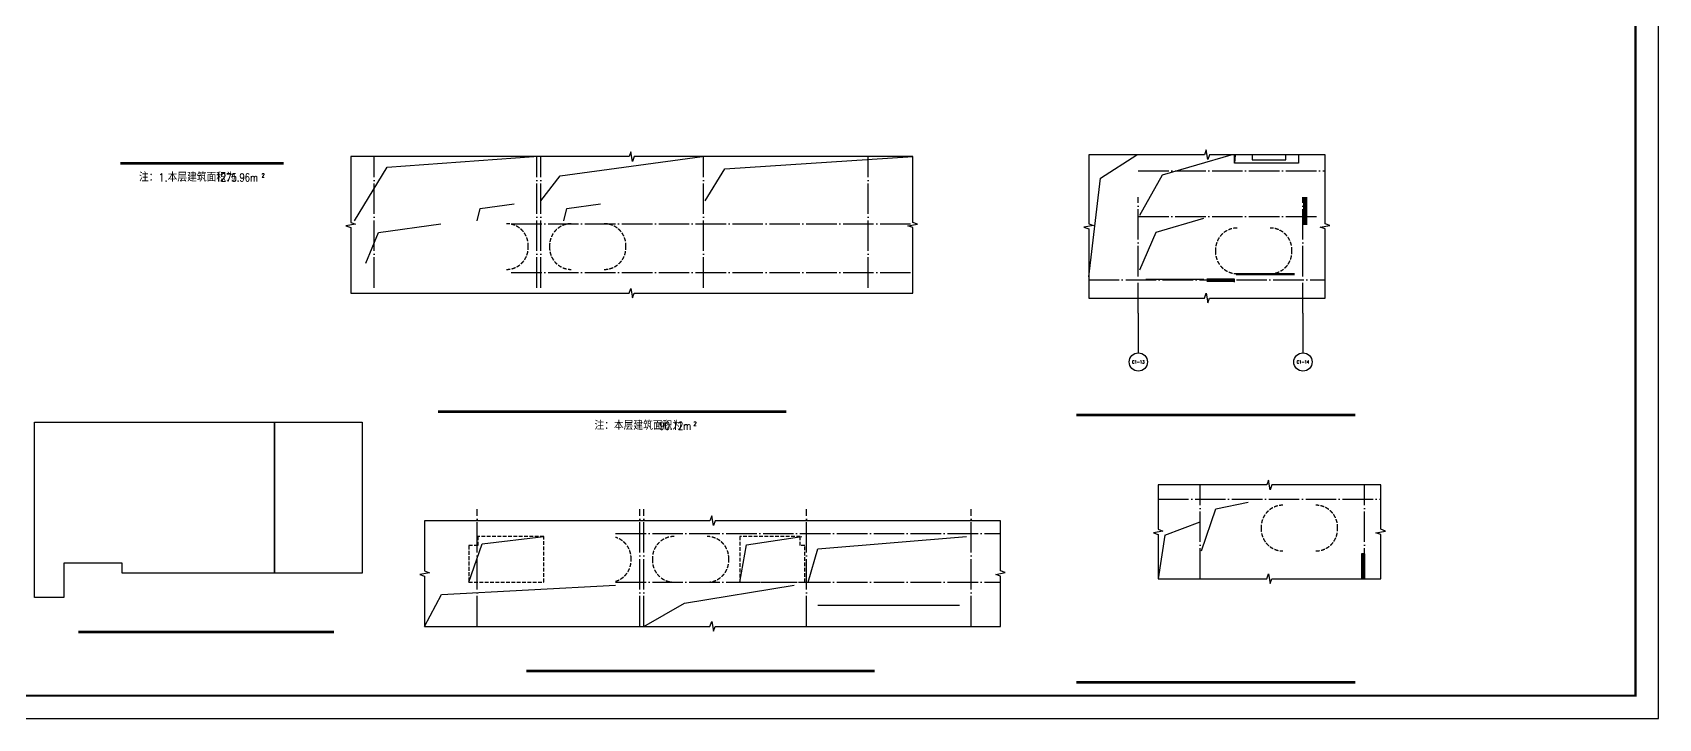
# Model space of a CAD drawing. Extents: x 6843040 to 15500510, y -6507076 to -4940511.
# Drawn here: x 7897235 to 8003907, y -5601023 to -5555980 of the extents above; entities that cross this region are included whole.
import ezdxf
from ezdxf.enums import TextEntityAlignment as Align

# ---------------------------------------------------------------- set-up
doc = ezdxf.new("R2010")
doc.units = 0
doc.header["$LTSCALE"] = 1000
doc.header["$MEASUREMENT"] = 0
doc.linetypes.add('DASH', pattern=[0.35, 0.25, -0.1])
doc.linetypes.add('DOTE', pattern=[2.42, 2, -0.2, 0.02, -0.2])
doc.layers.add('-有效面积', color=6, linetype='Continuous', plot=False)
for name, color, linetype in [('AXIS', 3, 'Continuous'), ('AXIS_TEXT', 7, 'Continuous'), ('DIM_SYMB', 3, 'Continuous'), ('DOTE', 8, 'DOTE'), ('E_LINE_6', 11, 'Continuous'), ('EVTR', 2, 'Continuous'), ('FLOOR', 9, 'Continuous'), ('plan-1', 40, 'Continuous'), ('plan-4', 6, 'Continuous'), ('PUB_TEXT', 7, 'Continuous'), ('PUB_TITLE', 4, 'Continuous'), ('RAIL', 163, 'Continuous'), ('STAIR', 2, 'Continuous'), ('WINDOW', 4, 'Continuous')]:
    doc.layers.add(name, color=color, linetype=linetype)
doc.styles.add('_HZTXT', font='SIMPLEX', dxfattribs={"width": 0.9, "bigfont": 'HZTXT'})
doc.styles.add('_TCH_AXIS', font='COMPLEX', dxfattribs={"bigfont": 'GBCBIG'})
doc.styles.add('COMPLEX', font='COMPLEX')

# ---------------------------------------------------------------- blocks, each defined once
blk = doc.blocks.new('_AXISO')
blk.add_circle((0, 0), 0.5)
at = {"layer": 'AXIS_TEXT', "style": 'COMPLEX', "width": 1.041667}
blk.add_attdef('A', text='', height=0.56, dxfattribs=at).set_placement((-0.25, -0.28), (0.25, -0.28), align=Align.FIT)

msp = doc.modelspace()

# ---------------------------------------------------------------- linework, layer by layer
at = {"layer": '-有效面积'}
for points in [[(7897360.8, -5581573), (7913110.8, -5581573), (7913110.8, -5591473), (7903110.8, -5591473), (7903110.8, -5590823), (7899285.8, -5590823), (7899285.8, -5593073), (7897360.8, -5593073)], [(7913110.8, -5581573), (7918860.8, -5581573), (7918860.8, -5591473), (7913110.8, -5591473)]]:
    msp.add_lwpolyline(points, close=True, dxfattribs=at)
at = {"layer": 'AXIS'}
for p, q in [((7969780.7, -5574414.9), (7969780.7, -5577014.9)), ((7980580.7, -5574414.9), (7980580.7, -5577014.9))]:
    msp.add_line(p, q, dxfattribs=at)
at = {"layer": 'DIM_SYMB'}
for points in [[(7954982, -5564131), (7936713.9, -5564131), (7936599.3, -5564446), (7936488.2, -5563816), (7936376.4, -5564131), (7918108.3, -5564131)], [(7966531.8, -5564005.2), (7966531.8, -5568541.3), (7966846.8, -5568656), (7966216.8, -5568767.1), (7966531.8, -5568878.8), (7966531.8, -5573414.9)], [(7982036.9, -5564005.2), (7974453.1, -5564005.2), (7974338.5, -5564320.2), (7974227.4, -5563690.2), (7974115.6, -5564005.2), (7966531.8, -5564005.2)], [(7982036.9, -5573414.9), (7982036.9, -5568878.8), (7981721.9, -5568764.2), (7982351.9, -5568653.1), (7982036.9, -5568541.3), (7982036.9, -5564005.2)], [(7918108.3, -5564131), (7918108.3, -5568445.5), (7918423.3, -5568560.1), (7917793.3, -5568671.2), (7918108.3, -5568783), (7918108.3, -5573097.5)], [(7954982, -5573097.5), (7954982, -5568783), (7954667, -5568668.3), (7955297, -5568557.2), (7954982, -5568445.5), (7954982, -5564131)], [(7918108.3, -5573097.5), (7936376.4, -5573097.5), (7936491.1, -5572782.5), (7936602.2, -5573412.5), (7936713.9, -5573097.5), (7954982, -5573097.5)], [(7966531.8, -5573414.9), (7974115.6, -5573414.9), (7974230.3, -5573099.9), (7974341.4, -5573729.9), (7974453.1, -5573414.9), (7982036.9, -5573414.9)], [(7971084.4, -5585688), (7971084.4, -5588600.1), (7971399.4, -5588714.7), (7970769.4, -5588825.8), (7971084.4, -5588937.6), (7971084.4, -5591849.7)], [(7985681.1, -5585688), (7978551.5, -5585688), (7978436.8, -5586003), (7978325.8, -5585373), (7978214, -5585688), (7971084.4, -5585688)], [(7985681.1, -5591849.7), (7985681.1, -5588937.6), (7985366.1, -5588822.9), (7985996.1, -5588711.8), (7985681.1, -5588600.1), (7985681.1, -5585688)], [(7922956.8, -5588035.8), (7922956.8, -5591334.8), (7923271.8, -5591449.5), (7922641.8, -5591560.6), (7922956.8, -5591672.3), (7922956.8, -5594971.3)], [(7960739.7, -5588035.8), (7942017, -5588035.8), (7941902.3, -5588350.8), (7941791.2, -5587720.8), (7941679.5, -5588035.8), (7922956.8, -5588035.8)], [(7960739.7, -5594971.3), (7960739.7, -5591672.3), (7960424.7, -5591557.7), (7961054.7, -5591446.6), (7960739.7, -5591334.8), (7960739.7, -5588035.8)], [(7971084.4, -5591849.7), (7978214, -5591849.7), (7978328.6, -5591534.7), (7978439.7, -5592164.7), (7978551.5, -5591849.7), (7985681.1, -5591849.7)], [(7922956.8, -5594971.3), (7941679.5, -5594971.3), (7941794.1, -5594656.3), (7941905.2, -5595286.3), (7942017, -5594971.3), (7960739.7, -5594971.3)]]:
    msp.add_lwpolyline(points, dxfattribs=at)
at = {"layer": 'DIM_SYMB', "const_width": 175}
for points in [[(7902998.1, -5564573.5), (7913721.1, -5564573.5)], [(7923837.3, -5580872.6), (7946681.8, -5580872.6)], [(7965713.4, -5581084.8), (7984021.2, -5581084.8)], [(7900235.5, -5595346.7), (7917007.4, -5595346.7)], [(7929636.9, -5597906.8), (7952481.4, -5597906.8)], [(7965713.4, -5598658.2), (7984021.2, -5598658.2)]]:
    msp.add_lwpolyline(points, dxfattribs=at)
at = {"layer": 'DOTE'}
for p, q in [((7919656.4, -5572736), (7919656.4, -5564131)), ((7930331.4, -5572736), (7930331.4, -5564131)), ((7930581.4, -5572736), (7930581.4, -5564131)), ((7941256.4, -5572736), (7941256.4, -5564131)), ((7952056.4, -5572736), (7952056.4, -5564131)), ((7969780.7, -5565068.8), (7982036.9, -5565068.8)), ((7969780.7, -5574414.9), (7969780.7, -5566787.7)), ((7980580.7, -5574414.9), (7980580.7, -5566787.7)), ((7969780.7, -5568068.8), (7981580.7, -5568068.8)), ((7928638, -5568536), (7954982, -5568536)), ((7928638, -5571736), (7954982, -5571736)), ((7966531.8, -5572218.4), (7982036.9, -5572218.4)), ((7973828.2, -5591849.7), (7973828.2, -5585688)), ((7984628.2, -5591849.7), (7984628.2, -5585688)), ((7926404.6, -5594971.3), (7926404.6, -5587273.3)), ((7937079.6, -5594971.3), (7937079.6, -5587273.3)), ((7937329.6, -5594971.3), (7937329.6, -5587273.3)), ((7948004.6, -5594971.3), (7948004.6, -5587273.3)), ((7958804.6, -5594971.3), (7958804.6, -5587273.3)), ((7971084.4, -5586620.1), (7985628.2, -5586620.1)), ((7935485.2, -5588872.8), (7960739.7, -5588872.8)), ((7935485.2, -5592072.8), (7960739.7, -5592072.8))]:
    msp.add_line(p, q, dxfattribs=at)
at = {"layer": 'E_LINE_6'}
for points in [[(7966531.8, -5572018.4), (7967297.5, -5565553.8), (7969680.7, -5564005.2)], [(7969880.7, -5567968.8), (7971369.8, -5565334.8), (7975880.7, -5564005.2)], [(7980280.7, -5564005.2), (7980280.7, -5564568.8), (7976080.7, -5564568.8), (7976080.7, -5564005.2)], [(7976127, -5564005.2), (7976080.7, -5564568.8)], [(7918357, -5568336), (7920501.3, -5564830.5), (7930131.4, -5564131)], [(7930581.4, -5567036), (7931856, -5565385), (7941156.4, -5564131)], [(7941356.4, -5567036), (7942643.5, -5564925.5), (7954982, -5564131)], [(7926406.4, -5568336), (7926607, -5567525.5), (7928827.5, -5567236)], [(7932085.4, -5568336), (7932285.9, -5567525.5), (7934506.4, -5567236)], [(7919106.4, -5571136), (7919923.1, -5569108.8), (7924031.8, -5568536)], [(7973928.2, -5590020.1), (7974872.8, -5587249.1), (7976978.2, -5586820.1)], [(7971523.9, -5588975), (7973828.2, -5588120.1)], [(7925854.6, -5592072.8), (7926723.7, -5589543.8), (7930779.9, -5589072.8)], [(7971523.9, -5588975), (7971084.4, -5591849.7)]]:
    msp.add_lwpolyline(points, dxfattribs=at)
at = {"layer": 'EVTR'}
msp.add_lwpolyline([(7979450.7, -5564008.8), (7977260.7, -5564008.8), (7977260.7, -5564343.8), (7979450.7, -5564343.8)], close=True, dxfattribs=at)
at = {"layer": 'FLOOR'}
for points in [[(7980630.8, -5568617.5), (7980630.8, -5566787.7)], [(7980830.7, -5568617.5), (7980830.7, -5566787.7)], [(7970280.7, -5572168.4), (7974080.8, -5572168.4)], [(7976080.7, -5572368.4), (7976080.7, -5572168.4), (7974280.8, -5572168.4)]]:
    msp.add_lwpolyline(points, dxfattribs=at)
at = {"layer": 'FLOOR', "linetype": 'DASH'}
for points in [[(7928331.4, -5568536.2, -0.42972157), (7929754.5, -5570036.2, -0.42972158), (7928331.4, -5571536.2)], [(7932581.4, -5571536, -0.42972157), (7931158.4, -5570036, -0.42972158), (7932581.4, -5568536)], [(7934741.4, -5568536.2, -0.42972157), (7936164.5, -5570036.2, -0.42972158), (7934741.4, -5571536.2)], [(7976270.7, -5571818, -0.42972157), (7974847.7, -5570318, -0.42972158), (7976270.7, -5568818)], [(7978430.7, -5571818, 0.42972157), (7979853.8, -5570318, 0.42972158), (7978430.7, -5568818)], [(7979268.2, -5590020.1, -0.42972157), (7977845.2, -5588520.1, -0.42972158), (7979268.2, -5587020.1)], [(7981427.9, -5590020.1, 0.42972157), (7982851, -5588520.1, 0.42972158), (7981427.9, -5587020.1)], [(7935485.2, -5592013.9, 0.34668042), (7936502.6, -5590572.8, 0.34668043), (7935485.2, -5589131.8, 0.34668043)], [(7939329.6, -5592072.8, -0.42972157), (7937906.6, -5590572.8, -0.42972158), (7939329.6, -5589072.8)], [(7941489.5, -5592072.8, 0.42972157), (7942912.5, -5590572.8, 0.42972158), (7941489.5, -5589072.8)]]:
    msp.add_lwpolyline(points, format="xyb", dxfattribs=at)
for points in [[(7925854.6, -5592072.8), (7930779.9, -5592072.8), (7930779.9, -5589072.8), (7926454.6, -5589072.8), (7926454.6, -5589672.8), (7925854.6, -5589672.8)], [(7943629.3, -5589072.8), (7943629.3, -5592072.8), (7947904.6, -5592072.8), (7947904.6, -5589672.8), (7947604.6, -5589672.8), (7947604.6, -5589072.8)]]:
    msp.add_lwpolyline(points, close=True, dxfattribs=at)
at = {"layer": 'plan-1'}
for points in [[(7969880.7, -5571568.4), (7970961, -5569079.5), (7974080.8, -5568168.8)], [(7943629.3, -5592072.8), (7944076.8, -5589619.1), (7947704.6, -5589072.8)], [(7948112.4, -5592072.8), (7948756.6, -5589877.4), (7958504.6, -5589072.8)], [(7922956.8, -5594971.3), (7924056.1, -5592872.5), (7935479.6, -5592272.8)], [(7937329.6, -5594971.3), (7940007.8, -5593440.1), (7947204.6, -5592272.8)]]:
    msp.add_lwpolyline(points, dxfattribs=at)
at = {"layer": 'plan-4'}
msp.add_lwpolyline([(7948754.6, -5593572.8), (7958054.6, -5593572.8)], dxfattribs=at)
at = {"layer": 'PUB_TITLE'}
msp.add_lwpolyline([(7825557, -5601023.4), (8003907, -5601023.4), (8003907, -5474873.4), (7825557, -5474873.4)], close=True, dxfattribs=at)
at = {"layer": 'PUB_TITLE', "const_width": 150}
msp.add_lwpolyline([(7829307, -5599523.4), (8002407, -5599523.4), (8002407, -5476373.4), (7829307, -5476373.4)], close=True, dxfattribs=at)
at = {"layer": 'RAIL'}
for points in [[(7980700.8, -5568617.5), (7980700.8, -5566787.7)], [(7980760.8, -5568617.5), (7980760.8, -5566787.7)], [(7974280.8, -5572298.4), (7976040.7, -5572298.4), (7976040.7, -5572238.4), (7974280.8, -5572238.4)]]:
    msp.add_lwpolyline(points, dxfattribs=at)
at = {"layer": 'STAIR'}
msp.add_lwpolyline([(7980030.6, -5571819.2), (7976210.6, -5571817.9), (7976210.6, -5571877.9), (7980030.6, -5571879.2)], dxfattribs=at)
at = {"layer": 'WINDOW'}
for p, q in [((7984628.2, -5590220.1), (7984428.2, -5590220.1)), ((7984428.2, -5590220.1), (7984428.2, -5591849.7)), ((7984494.9, -5591849.7), (7984494.9, -5590220.1)), ((7984561.6, -5591849.7), (7984561.6, -5590220.1)), ((7984628.2, -5590220.1), (7984628.2, -5591849.7))]:
    msp.add_line(p, q, dxfattribs=at)

# ---------------------------------------------------------------- block references
at = {"layer": 'AXIS'}
ref = msp.add_blockref('_AXISO', (7969780.7, -5577614.9), dxfattribs=dict(at, xscale=1200, yscale=1200, zscale=1200))
ref.add_attrib('A', 'C1-13', dxfattribs={"layer": 'AXIS_TEXT', "height": 188.88, "style": '_TCH_AXIS'}).set_placement((7969371.5, -5577709.4), (7970190, -5577709.4), align=Align.FIT)
ref = msp.add_blockref('_AXISO', (7980580.7, -5577614.9), dxfattribs=dict(at, xscale=1200, yscale=1200, zscale=1200))
ref.add_attrib('A', 'C1-14', dxfattribs={"layer": 'AXIS_TEXT', "height": 185.02, "style": '_TCH_AXIS'}).set_placement((7980171, -5577707.4), (7980990.4, -5577707.4), align=Align.FIT)

# ---------------------------------------------------------------- texts
at = {"layer": 'PUB_TEXT', "style": '_HZTXT'}
for s, height, width, p in [('注：1.本层建筑面积为', 525, 0.9, (7904219.3, -5565760.7)), ('1275.96m', 525, 0.774, (7909242.6, -5565760.7)), ('2', 262.5, 0.774, (7912261.2, -5565498.2)), ('注：本层建筑面积为', 525, 0.9, (7934103.4, -5582059.7)), ('90.12m', 525, 0.774, (7938355.9, -5582059.7)), ('2', 262.5, 0.774, (7940600.5, -5581797.2))]:
    msp.add_text(s, height=height, dxfattribs=dict(at, width=width)).set_placement(p)

doc.saveas('drawing.dxf')
